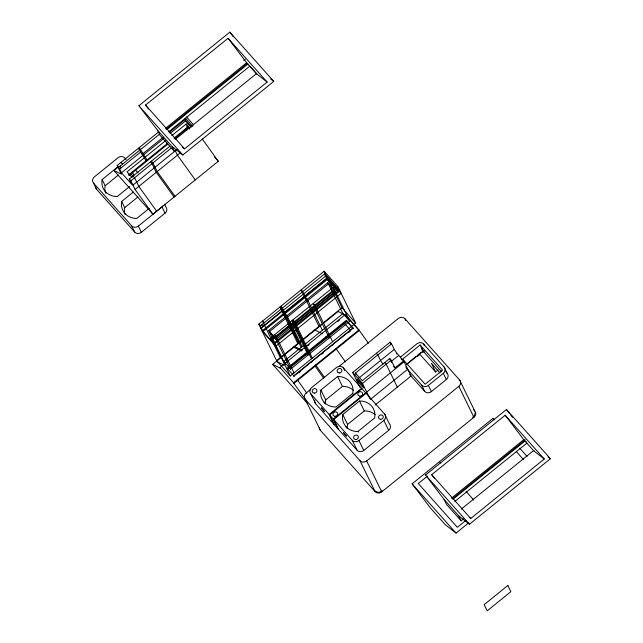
<?xml version="1.0" encoding="UTF-8"?>
<svg xmlns="http://www.w3.org/2000/svg" width="643" height="643" viewBox="0 0 643 643"><rect width="100%" height="100%" fill="white"/><g stroke="black" fill="none" stroke-linecap="round" stroke-linejoin="round"><path stroke-width="0.96" d="M138.888 105.733L229.832 32.15L273.773 81.396L182.837 154.979L172.115 146.604L157.463 130.191L138.888 105.733L182.837 154.979M148.525 109.013L145.527 105.066L228.072 38.283L267.134 82.055L184.597 148.846L182.299 147.054M243.737 60.386L245.296 59.124M117.581 167.397L113.843 170.419L121.406 174.124L117.179 165.46L158.829 131.767M105.589 192.956A16.654 15.054 -26 0 1 105.163 185.739L102.141 179.55L117.621 167.027M165.661 128.27L246.647 62.741L256.412 73.688L267.134 82.055M169.535 146.483L129.299 179.043L132.016 184.613L121.455 172.774L118.738 167.204L158.974 134.652M166.207 129.187L247.499 63.416M166.698 129.733L247.989 63.962M119.638 169.061L140.817 151.925M168.595 131.863L249.886 66.084L256.838 73.881M142.023 154.4L163.201 137.264M169.43 132.225L184.999 119.63L191.606 127.025M105.163 185.739L118.32 175.097M121.455 172.774L163.804 138.502M170.033 133.463L185.61 120.868L184.702 119.011M165.669 140.592L127.049 171.842L132.024 177.412M171.761 135.665L186.221 123.962L189.95 128.142M128.56 174.936L167.18 143.686L166.424 142.143M174.028 138.141L187.732 127.057L186.221 123.962M129.05 175.483L167.67 144.233L167.18 143.686M174.518 138.687L188.222 127.603L186.542 126.784M175.426 139.218L256.412 73.688M202.207 138.928L218.307 161.28L152.905 214.199L135.078 189.452L130.851 180.779L171.086 148.228M129.661 186.494L117.275 196.517A16.654 15.054 -26 0 1 102.141 179.55M132.964 185.112L176.857 149.602M157.463 130.191L159.882 135.143L174.526 151.555L176.857 149.674M135.078 189.452L180.506 152.688M124.887 214.063A16.654 15.054 -26 0 1 124.694 207.633L121.672 201.444L133.286 192.048M124.694 207.633L137.851 196.983M149.192 208.38L136.806 218.403A16.654 15.054 -26 0 1 121.672 201.444M126.06 159.48L124.726 157.985A4.831 4.372 -26 0 0 118.055 157.72L94.392 176.873A4.831 4.372 -26 0 0 93.581 183.183L131.67 225.862A4.831 4.372 -26 0 0 138.333 226.119L162.004 206.966A4.831 4.372 -26 0 0 163.177 205.623M93.581 183.183L96.603 189.372L134.684 232.051A4.831 4.372 -26 0 0 141.356 232.308L165.026 213.154A4.831 4.372 -26 0 0 165.83 206.853L164.536 204.201M258.783 324.144L324.185 271.225L337.856 286.545L355.667 323.067L290.266 375.986L276.594 360.659L258.783 324.144L260.343 325.888L263.059 331.458L273.621 343.29L337.776 291.383L335.059 285.814L324.498 273.982L260.343 325.888M261.243 327.745L282.422 310.609M260.897 328.477L326.298 275.558L339.97 290.885L274.569 343.796M283.635 313.085L326.612 278.315L337.173 290.146L294.189 324.916M263.059 331.458L327.215 279.552L324.498 273.982M268.661 330.518L327.826 282.647L334.665 290.306L349.76 321.251L290.588 369.13L283.756 361.47L268.661 330.518L275.493 338.178L290.588 369.13M273.621 343.29L270.904 337.72L335.059 285.814M271.804 339.576L292.983 322.44M290.266 375.986L272.455 339.464L337.856 286.545M275.493 338.178L334.665 290.306M276.594 360.659L341.996 307.748L324.185 271.225M307.748 403.708L272.656 364.388L338.057 311.469L345.621 315.174L359.292 330.494L368.495 343.266M283.756 361.47L342.92 313.591L327.826 282.647M272.656 364.388L280.219 368.093L279.914 367.474L345.315 314.556L359.292 330.494L293.891 383.413L306.542 400.975M276.394 361.358L283.957 365.063L285.476 363.842M307.716 345.846L309.259 344.592M337.937 321.387L339.472 320.15M347.035 321.564L287.863 369.444L287.373 368.897L287.075 368.278L346.247 320.399L353.385 328.677L346.247 320.399M287.373 368.897L346.545 321.018M293.722 376.01L352.894 328.131M294.213 376.557L293.907 375.938L353.079 328.059M298.762 372.876L300.273 371.646M321.838 354.205L323.381 352.959M348.811 332.375L350.339 331.145M293.891 383.413L293.586 382.794L358.987 329.875M310.754 389.32L306.108 393.082A4.831 4.372 -26 0 0 305.296 399.391L320.391 430.336L375.086 491.622A4.831 4.372 -26 0 0 381.749 491.887L473.931 417.299A4.831 4.372 -26 0 0 474.743 410.99L459.649 380.045L404.953 318.759A4.831 4.372 -26 0 0 398.29 318.494L338.644 366.759M325.454 403.973A16.517 14.934 -26 0 1 325.712 399.93L320.881 390.028L337.599 376.501A16.517 14.934 -26 0 1 352.734 393.468L353.031 394.087M360.193 387.753L352.718 372.434L390.092 342.189L391.555 343.836L394.272 349.406A5.642 0.595 51 0 0 398.748 355.402L403.627 360.876L411.022 376.034L375.182 405.042M356.206 374.652L355.426 373.061L391.555 343.836M325.712 399.93L342.43 386.411A16.517 14.934 -26 0 1 353.288 390.197M358.915 378.012L394.272 349.406M403.627 360.876L394.906 367.933L391.137 360.193L389.666 358.553L362.266 380.728L355.426 373.061M369.958 398.692L362.483 383.373L391.137 360.193M391.483 361.278L398.748 355.402M352.734 393.468L336.024 406.987A16.517 14.934 -26 0 1 320.881 390.028M361.599 388.276L329.208 414.478L334.038 424.38M400.573 357.018L416.929 343.788A4.831 4.372 -26 0 1 423.592 344.045L444.104 367.024L447.118 373.213A4.831 4.372 -26 0 1 446.314 379.523L431.365 391.619A4.831 4.372 -26 0 1 424.693 391.362L409.72 374.58M361.985 388.71L329.602 414.92L334.432 424.822M420.128 344.969L402.687 359.075L425.144 384.249L442.585 370.135L420.128 344.969L423.142 351.158L441.645 371.887M365.698 392.873L333.307 419.075L338.138 428.977M366.711 392.037L404.077 361.8M366.092 393.307L333.701 419.517L338.531 429.42M347.333 428.487A16.517 14.934 -26 0 1 347.59 424.444L342.759 414.542L359.469 401.015A16.517 14.934 -26 0 1 374.612 417.982L357.894 431.501L358.199 432.12M415.812 356.704L407.549 363.383A4.831 4.372 -26 0 0 406.633 364.34M417.307 355.491L420.313 353.063A4.831 4.372 -26 0 1 424.766 352.018M406.464 364.653L423.142 351.158M370.336 399.464L407.702 369.227L405.749 367.04M347.59 424.444L364.3 410.917A16.517 14.934 -26 0 1 375.166 414.711M416.246 356.439A4.027 3.641 -26 0 0 419.799 354.229L435.624 371.967L438.116 369.95M310.85 393.91L352.251 440.31A4.831 4.372 -26 0 0 358.923 440.568L383.839 420.409A4.831 4.372 -26 0 0 384.643 414.1L343.233 367.7A4.831 4.372 -26 0 0 336.57 367.442L311.654 387.6A4.831 4.372 -26 0 0 310.85 393.91L315.681 403.812L357.082 450.213A4.831 4.372 -26 0 0 363.753 450.47L388.669 430.312A4.831 4.372 -26 0 0 389.473 424.002L384.643 414.1M406.706 368.391L421.679 385.165A4.831 4.372 -26 0 0 428.342 385.43L443.292 373.334A4.831 4.372 -26 0 0 444.104 367.024M305.296 399.391L359.992 460.677A4.831 4.372 -26 0 0 366.655 460.935L458.837 386.347A4.831 4.372 -26 0 0 459.649 380.045M468.514 522.992L456.056 533.071L445.326 524.704L430.681 508.291L412.107 483.825L493.077 418.312L494.411 419.807M425.513 474.992L506.483 409.47L550.432 458.716L469.454 524.238L458.732 515.871L444.088 499.45L425.513 474.992L469.454 524.238M427.571 476.029L418.288 483.536L457.35 527.316L465.862 520.428M434.684 478.649L431.686 474.703L505.189 415.233L544.251 459.006L470.756 518.475L469.221 517.277M451.418 498.229L524.149 439.378M452.511 498.703L525.243 439.852M452.993 499.257L524.961 441.026M454.89 501.379L526.85 443.156L526.046 441.508M461.184 509.176L533.915 450.325M444.088 499.45L446.499 504.401L461.152 520.822L463.482 518.925M315.014 330.116L322.577 333.821L322.272 333.203M294.743 346.513L302.306 350.218L302.001 349.599M293.835 347.252L301.398 350.957L301.093 350.339M270.711 79.009L273.773 81.396M548.133 456.924L550.432 458.716M544.251 459.006L533.529 450.639L523.764 439.691L505.189 415.233M519.713 448.155L527.035 456.361M445.8 371.734L447.118 373.213M516.281 451.523L523.563 459.681M473.449 409.543L474.743 410.99M440.013 372.956L431.397 363.303L435.624 371.967M186.486 116.922L193.647 124.951M401.055 358.69L402.293 360.08M403.41 361.326L404.383 362.419M185.53 118.256L192.787 126.39M185.61 120.868L190.891 126.784M327.215 279.552L337.776 291.383M187.732 127.057L189.524 129.066M214.336 156.828L218.307 161.28M185.313 129.114L186.639 130.601M341.996 307.748L355.667 323.067M393.685 366.558L394.906 367.933M342.92 313.591L349.76 321.251M376.388 353.28L377.851 354.92L380.568 360.49A5.642 0.595 51 0 0 383.003 364.042M384.691 362.58L386.154 364.227L397.326 387.126M344.126 323.075L350.773 330.526M145.527 105.066L184.597 148.846M439.515 461.65L440.841 463.145M466.151 491.501L473.738 500.005M326.483 338.194L325.688 337.028M332.343 344.761L332.825 345.307L332.527 344.688M352.718 372.434L362.483 383.373M431.686 474.703L470.756 518.475M139.266 147.593L147.4 160.637M151.378 161.168L152.938 162.912L157.165 171.577L174.992 196.324M138.358 148.324L146.491 161.369M150.47 161.907L152.029 163.652L156.257 172.316L174.084 197.063M306.213 354.598L305.417 353.433M312.072 361.165L312.554 361.712L312.257 361.093M305.304 355.33L304.509 354.164M311.164 361.896L311.654 362.443L311.349 361.824M135.416 169.961L138.092 172.959M412.107 483.825L456.056 533.071M120.916 162.438L122.475 164.182M133.037 176.013L134.588 177.757L138.816 186.422L156.643 211.169M264.08 322.866L262.521 321.122L280.332 357.637M274.641 334.698L276.193 336.442L294.004 372.956M117.179 165.46L118.738 167.204M129.299 179.043L130.851 180.779M270.904 337.72L272.455 339.464M113.843 170.419L152.905 214.199M287.075 368.278L293.907 375.938M279.914 367.474L293.586 382.794M229.832 32.15L233.425 36.884M228.072 38.283L246.647 62.741M506.483 409.47L509.481 413.417M510.679 415L512.471 417.363M493.077 418.312L494.274 419.887M345.444 361.913L335.943 348.522M195.263 179.927L177.436 155.18L175.322 150.848M324.602 377.513L315.673 364.927M323.694 378.253L314.765 365.658M306.832 393.162L297.323 379.772M458.837 386.347L473.931 417.299M443.292 373.334L446.314 379.523M423.592 344.045L424.452 345.813M404.953 318.759L405.821 320.527M428.342 385.43L431.365 391.619M421.679 385.165L424.693 391.362M390.092 342.189L390.952 343.965M389.666 358.553L391.611 362.531M458.732 515.871L461.152 520.822M345.315 314.556L345.621 315.174M383.839 420.409L388.669 430.312M332.624 341.714L314.813 305.192L313.254 303.456L315.97 309.026L314.114 306.936L329.208 337.88M343.233 367.7L344.552 370.4M359.469 401.015L364.3 410.917M322.368 330.221L307.274 299.276L305.409 297.187L302.692 291.617L301.141 289.872L318.952 326.395M337.599 376.501L342.43 386.411M358.923 440.568L363.753 450.47M366.655 460.935L381.749 491.887M345.918 426.59L346.529 427.852M312.353 358.111L294.542 321.596L292.983 319.852L295.708 325.422L293.843 323.333L308.937 354.285M352.251 440.31L357.082 450.213M311.445 358.85L293.634 322.328L292.083 320.584L294.799 326.154L292.935 324.072L308.029 355.016M359.992 460.677L375.086 491.622M302.097 346.625L287.003 315.673L285.146 313.591L282.43 308.021L280.87 306.277L298.682 342.791M301.189 347.357L286.095 316.412L284.238 314.323L281.521 308.753L279.962 307.008L297.773 343.531M324.04 402.076L324.771 403.587M272.359 336.546L273.259 338.403M283.651 364.444L283.957 365.063M261.797 324.715L262.698 326.572M172.115 146.604L174.526 151.555M162.004 206.966L165.026 213.154M120.185 166.031L121.093 167.887M138.333 226.119L141.356 232.308M131.67 225.862L134.684 232.051M124.887 213.444L125.449 214.609M105.348 191.558L106.103 193.109M422.234 350.7A4.831 4.372 -26 0 1 424.163 350.781M474.888 413.031A4.027 3.641 -26 0 1 472.525 417.323M382.006 490.561A4.027 3.641 -26 0 1 375.552 490.939M320.391 430.336A4.831 4.372 -26 0 1 319.386 427.595M132.072 171.962A16.654 15.054 -26 0 1 133.873 175.531M130.336 173.915A16.654 15.054 -26 0 1 133.575 176.351M96.603 189.372A4.831 4.372 -26 0 1 95.59 186.623M357.894 431.501A16.517 14.934 -26 0 1 342.759 414.542M315.681 403.812A4.831 4.372 -26 0 1 314.789 400.147M421.527 349.093A4.831 4.372 -26 0 1 422.467 348.852M396.49 353.947A5.642 0.595 51 0 1 396.385 353.738M361.639 383.493A5.642 0.595 51 0 1 359.574 380.857M321.5 407.935L324.538 411.689L321.516 407.919M343.378 432.45L346.416 436.203L343.434 432.434M327.504 278.033L262.103 330.952L275.775 346.272L341.176 293.361L327.504 278.033M328.436 283.885L269.264 331.756L276.096 339.424L335.268 291.544L328.436 283.885M507.825 585.508L484.155 604.661L487.177 610.85L510.839 591.697L507.825 585.508M355.667 439.515A2.419 2.186 -26 0 0 358.191 436.284A2.419 2.186 -26 0 0 354.116 436.058A2.419 2.186 -26 0 0 355.667 439.515M380.584 419.357A2.419 2.186 -26 0 0 383.107 416.125A2.419 2.186 -26 0 0 379.032 415.9A2.419 2.186 -26 0 0 380.584 419.357M334.963 416.31A2.419 2.186 -26 0 0 337.487 413.079A2.419 2.186 -26 0 0 333.412 412.854A2.419 2.186 -26 0 0 334.963 416.31M359.879 396.152A2.419 2.186 -26 0 0 362.403 392.921A2.419 2.186 -26 0 0 358.328 392.696A2.419 2.186 -26 0 0 359.879 396.152M314.258 393.114A2.419 2.186 -26 0 0 316.782 389.883A2.419 2.186 -26 0 0 312.707 389.658A2.419 2.186 -26 0 0 314.258 393.114M339.174 372.948A2.419 2.186 -26 0 0 341.698 369.725A2.419 2.186 -26 0 0 337.623 369.5A2.419 2.186 -26 0 0 339.174 372.948M358.006 381.42A5.642 0.595 51 0 0 363.842 387.874A5.642 0.595 51 0 0 359.099 381.13A5.642 0.595 51 0 0 358.006 381.42"/></g></svg>
